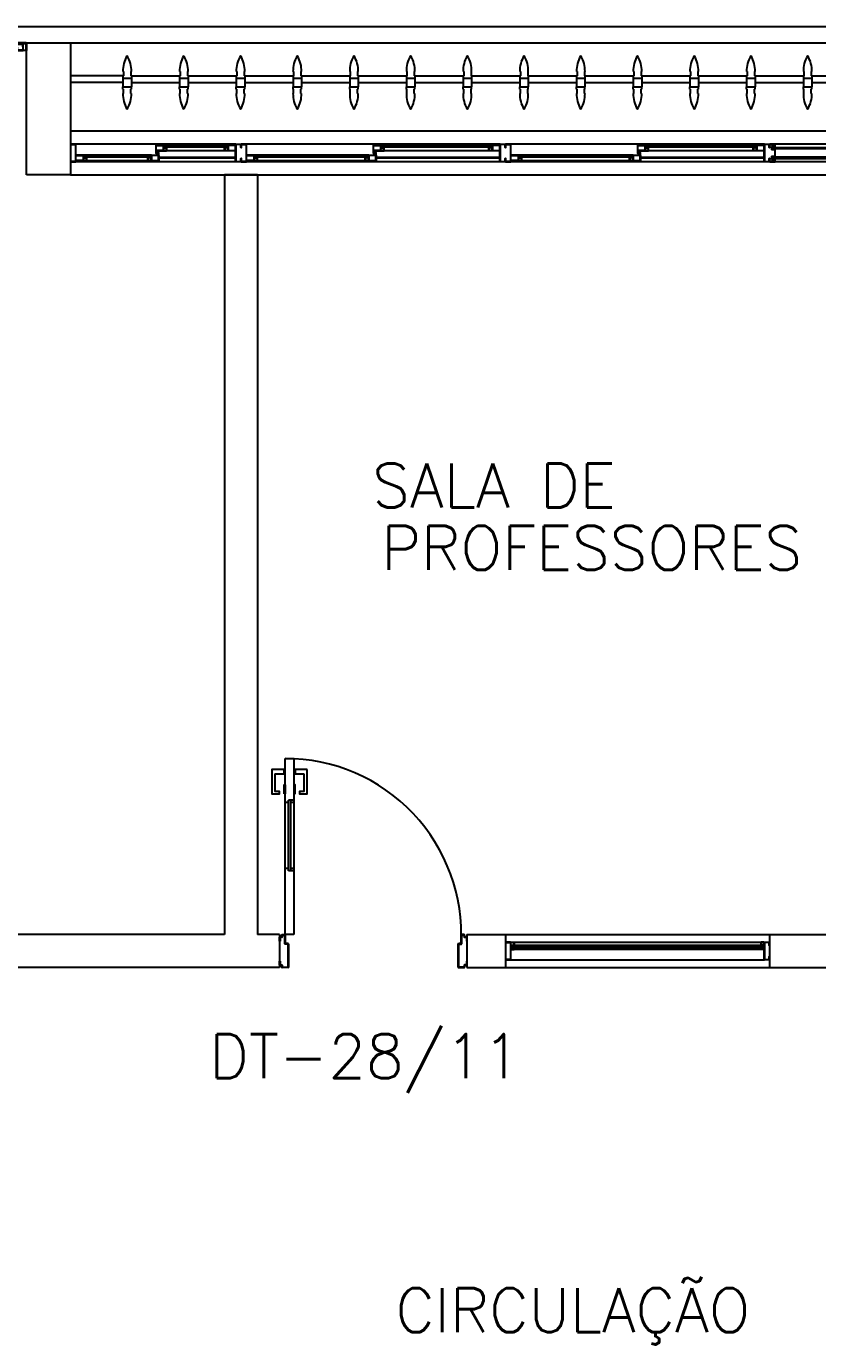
# Model space of a CAD drawing. Header units: millimetres. Extents: x 2686 to 2939, y 1294 to 1441.
# Drawn here: x 2834.12 to 2837.71, y 1342.66 to 1348.65 of the extents above; entities that cross this region are included whole.
import ezdxf

# ---------------------------------------------------------------- set-up
doc = ezdxf.new("R2010")
doc.units = ezdxf.units.MM
for name, color, linetype in [('AR-ALV', 2, 'Continuous'), ('AR-BRISES', 1, 'Continuous'), ('AR-CALÇADA', 1, 'Continuous'), ('AR-ESQ', 1, 'Continuous'), ('AR-ESTC', 3, 'Continuous'), ('AR-PEITORIL', 1, 'Continuous'), ('AR-PORTA', 1, 'Continuous'), ('AR-TXTCONG', 2, 'Continuous'), ('BR-PAINEL', 1, 'Continuous'), ('BR-SUPORTE', 1, 'Continuous'), ('DT-ESQ-BAGUETE-C', 1, 'Continuous'), ('DT-ESQ-BAGUETE-V', 1, 'Continuous'), ('DT-ESQ-CHAPA DOBRADA-V', 1, 'Continuous'), ('DT-ESQ-MARCO-V', 1, 'Continuous'), ('DT-ESQ-PERFIL CADEIRA-C', 2, 'Continuous'), ('DT-ESQ-PERFIL CADEIRA-V', 2, 'Continuous'), ('DT-ESQ-PERFIL U SIMPLES-C', 2, 'Continuous'), ('DT-ESQ-PERFIL U-C', 2, 'Continuous'), ('DT-ESQ-PERFIL U-V', 1, 'Continuous'), ('DT-ESQ-VENEZIANA-C', 1, 'Continuous'), ('DT-ESQ-VENEZIANA-V', 1, 'Continuous'), ('DT-ESQ-VIDRO-C', 2, 'Continuous'), ('DT-ESQ-VIDRO-V', 71, 'Continuous'), ('DT-TXTMOD', 1, 'Continuous'), ('ENDEREÇO', 2, 'Continuous'), ('ibio', 2, 'Continuous'), ('maçaneta', 1, 'Continuous'), ('mov', 1, 'Continuous'), ('PM-PERFIL U-C', 2, 'Continuous'), ('PM-VIDRO', 2, 'Continuous'), ('pm1', 2, 'Continuous'), ('pm2', 2, 'Continuous'), ('TEXTO', 2, 'Continuous')]:
    doc.layers.add(name, color=color, linetype=linetype)
doc.styles.add('S10', font='simplex.shx', dxfattribs={"height": 0.1})
doc.styles.add('S16', font='simplex.shx', dxfattribs={"width": 1.1, "height": 0.16})
doc.styles.add('UNB-100', font='simplex.shx', dxfattribs={"height": 0.2})
doc.styles.add('UNB1-100', font='simplex.shx', dxfattribs={"height": 0.2})

# ---------------------------------------------------------------- blocks, each defined once
blk = doc.blocks.new('EF23-P')
at = {"layer": 'DT-ESQ-BAGUETE-C', "ltscale": 0.1}
for points in [[(2.0485, -0.125), (2.035, -0.125), (2.035, -0.1235), (2.048, -0.1235, 0.414214), (2.0485, -0.123), (2.0485, -0.112, 0.414214), (2.048, -0.1115), (2.035, -0.1115), (2.035, -0.11), (2.0485, -0.11, -0.414214), (2.05, -0.1115), (2.05, -0.1235, -0.414214)], [(2.5265, -0.125), (2.54, -0.125), (2.54, -0.1235), (2.527, -0.1235, -0.414214), (2.5265, -0.123), (2.5265, -0.112, -0.414214), (2.527, -0.1115), (2.54, -0.1115), (2.54, -0.11), (2.5265, -0.11, 0.414214), (2.525, -0.1115), (2.525, -0.1235, 0.414214)], [(2.61, -0.08), (2.5965, -0.08), (2.5965, -0.0785), (2.6095, -0.0785, 0.414214), (2.61, -0.078), (2.61, -0.067, 0.414214), (2.6095, -0.0665), (2.5965, -0.0665), (2.5965, -0.065), (2.61, -0.065, -0.414214), (2.6115, -0.0665), (2.6115, -0.0785, -0.414214)], [(3.1015, -0.08), (3.115, -0.08), (3.115, -0.0785), (3.102, -0.0785, -0.414214), (3.1015, -0.078), (3.1015, -0.067, -0.414214), (3.102, -0.0665), (3.115, -0.0665), (3.115, -0.065), (3.1015, -0.065, 0.414214), (3.1, -0.0665), (3.1, -0.0785, 0.414214)], [(3.2485, -0.125), (3.235, -0.125), (3.235, -0.1235), (3.248, -0.1235, 0.414214), (3.2485, -0.123), (3.2485, -0.112, 0.414214), (3.248, -0.1115), (3.235, -0.1115), (3.235, -0.11), (3.2485, -0.11, -0.414214), (3.25, -0.1115), (3.25, -0.1235, -0.414214)], [(3.7265, -0.125), (3.74, -0.125), (3.74, -0.1235), (3.727, -0.1235, -0.414214), (3.7265, -0.123), (3.7265, -0.112, -0.414214), (3.727, -0.1115), (3.74, -0.1115), (3.74, -0.11), (3.7265, -0.11, 0.414214), (3.725, -0.1115), (3.725, -0.1235, 0.414214)], [(3.81, -0.08), (3.7965, -0.08), (3.7965, -0.0785), (3.8095, -0.0785, 0.414214), (3.81, -0.078), (3.81, -0.067, 0.414214), (3.8095, -0.0665), (3.7965, -0.0665), (3.7965, -0.065), (3.81, -0.065, -0.414214), (3.8115, -0.0665), (3.8115, -0.0785, -0.414214)], [(4.3015, -0.08), (4.315, -0.08), (4.315, -0.0785), (4.302, -0.0785, -0.414214), (4.3015, -0.078), (4.3015, -0.067, -0.414214), (4.302, -0.0665), (4.315, -0.0665), (4.315, -0.065), (4.3015, -0.065, 0.414214), (4.3, -0.0665), (4.3, -0.0785, 0.414214)], [(4.4485, -0.125), (4.435, -0.125), (4.435, -0.1235), (4.448, -0.1235, 0.414214), (4.4485, -0.123), (4.4485, -0.112, 0.414214), (4.448, -0.1115), (4.435, -0.1115), (4.435, -0.11), (4.4485, -0.11, -0.414214), (4.45, -0.1115), (4.45, -0.1235, -0.414214)], [(4.714, -0.125), (4.7275, -0.125), (4.7275, -0.1235), (4.7145, -0.1235, -0.414214), (4.714, -0.123), (4.714, -0.112, -0.414214), (4.7145, -0.1115), (4.7275, -0.1115), (4.7275, -0.11), (4.714, -0.11, 0.414214), (4.7125, -0.1115), (4.7125, -0.1235, 0.414214)], [(4.7975, -0.08), (4.784, -0.08), (4.784, -0.0785), (4.797, -0.0785, 0.414214), (4.7975, -0.078), (4.7975, -0.067, 0.414214), (4.797, -0.0665), (4.784, -0.0665), (4.784, -0.065), (4.7975, -0.065, -0.414214), (4.799, -0.0665), (4.799, -0.0785, -0.414214)], [(5.0765, -0.08), (5.09, -0.08), (5.09, -0.0785), (5.077, -0.0785, -0.414214), (5.0765, -0.078), (5.0765, -0.067, -0.414214), (5.077, -0.0665), (5.09, -0.0665), (5.09, -0.065), (5.0765, -0.065, 0.414214), (5.075, -0.0665), (5.075, -0.0785, 0.414214)]]:
    blk.add_lwpolyline(points, format="xyb", close=True, dxfattribs=at)
at = {"layer": 'DT-ESQ-BAGUETE-V', "ltscale": 0.1}
for p, q in [((2.0485, -0.11), (2.5265, -0.11)), ((2.61, -0.065), (3.1015, -0.065)), ((3.2485, -0.11), (3.7265, -0.11)), ((3.81, -0.065), (4.3015, -0.065)), ((4.4485, -0.11), (4.714, -0.11)), ((4.7975, -0.065), (5.0765, -0.065))]:
    blk.add_line(p, q, dxfattribs=at)
at = {"layer": 'DT-ESQ-CHAPA DOBRADA-V', "ltscale": 0.1}
for p, q in [((2, -0.077), (2.5615, -0.077)), ((2, -0.08), (2.5615, -0.08)), ((3.2, -0.077), (3.7615, -0.077)), ((3.2, -0.08), (3.7615, -0.08)), ((4.4, -0.077), (4.749, -0.077)), ((4.4, -0.08), (4.749, -0.08))]:
    blk.add_line(p, q, dxfattribs=at)
at = {"layer": 'DT-ESQ-MARCO-V', "ltscale": 0.1}
for p, q in [((1.3985, -0.06), (1.9515, -0.06)), ((1.3985, -0.14), (1.9515, -0.14))]:
    blk.add_line(p, q, dxfattribs=at)
at = {"layer": 'DT-ESQ-PERFIL CADEIRA-C', "ltscale": 0.1}
for p, q in [((2.5635, -0.0885), (2.61, -0.0885)), ((3.15, -0.0885), (3.1015, -0.0885)), ((3.7635, -0.0885), (3.81, -0.0885)), ((4.35, -0.0885), (4.3015, -0.0885)), ((4.751, -0.0885), (4.7975, -0.0885)), ((5.125, -0.0885), (5.0765, -0.0885)), ((2, -0.1335), (2.0485, -0.1335)), ((2.573, -0.1335), (2.5265, -0.1335)), ((3.2, -0.1335), (3.2485, -0.1335)), ((3.773, -0.1335), (3.7265, -0.1335)), ((4.4, -0.1335), (4.4485, -0.1335)), ((4.7605, -0.1335), (4.714, -0.1335))]:
    blk.add_line(p, q, dxfattribs=at)
for points in [[(2.0485, -0.135), (2, -0.135), (2, -0.1335), (2.035, -0.1335, -0.198912), (2.0339, -0.1331, -0.198913), (2.0335, -0.132), (2.0335, -0.112, 0.414214), (2.033, -0.1115), (2, -0.1115), (2, -0.11), (2.0335, -0.11, -0.414214), (2.035, -0.1115), (2.035, -0.1235), (2.035, -0.125), (2.035, -0.132), (2.0485, -0.132, -1)], [(2.5265, -0.132, 1), (2.5265, -0.135), (2.573, -0.135, 0.414214), (2.575, -0.133), (2.575, -0.112, 0.414214), (2.573, -0.11), (2.5415, -0.11, 0.414214), (2.54, -0.1115), (2.54, -0.132)], [(2.54, -0.1335, 0.198913), (2.5411, -0.1331, 0.198913), (2.5415, -0.132), (2.5415, -0.112, -0.414214), (2.542, -0.1115), (2.573, -0.1115, -0.414214), (2.5735, -0.112), (2.5735, -0.133, -0.414214), (2.573, -0.1335)], [(2.61, -0.087, -1), (2.61, -0.09), (2.5635, -0.09, -0.414214), (2.5615, -0.088), (2.5615, -0.067, -0.414214), (2.5635, -0.065), (2.595, -0.065, -0.414214), (2.5965, -0.0665), (2.5965, -0.087)], [(2.5965, -0.0885, -0.198913), (2.5954, -0.0881, -0.198913), (2.595, -0.087), (2.595, -0.067, 0.414214), (2.5945, -0.0665), (2.5635, -0.0665, 0.414214), (2.563, -0.067), (2.563, -0.088, 0.414214), (2.5635, -0.0885)], [(3.1015, -0.09), (3.15, -0.09), (3.15, -0.0885), (3.115, -0.0885, 0.198912), (3.1161, -0.0881, 0.198913), (3.1165, -0.087), (3.1165, -0.067, -0.414214), (3.117, -0.0665), (3.15, -0.0665), (3.15, -0.065), (3.1165, -0.065, 0.414214), (3.115, -0.0665), (3.115, -0.0785), (3.115, -0.08), (3.115, -0.087), (3.1015, -0.087, 1)], [(3.2485, -0.135), (3.2, -0.135), (3.2, -0.1335), (3.235, -0.1335, -0.198912), (3.2339, -0.1331, -0.198913), (3.2335, -0.132), (3.2335, -0.112, 0.414214), (3.233, -0.1115), (3.2, -0.1115), (3.2, -0.11), (3.2335, -0.11, -0.414214), (3.235, -0.1115), (3.235, -0.1235), (3.235, -0.125), (3.235, -0.132), (3.2485, -0.132, -1)], [(3.7265, -0.132, 1), (3.7265, -0.135), (3.773, -0.135, 0.414214), (3.775, -0.133), (3.775, -0.112, 0.414214), (3.773, -0.11), (3.7415, -0.11, 0.414214), (3.74, -0.1115), (3.74, -0.132)], [(3.74, -0.1335, 0.198913), (3.7411, -0.1331, 0.198913), (3.7415, -0.132), (3.7415, -0.112, -0.414214), (3.742, -0.1115), (3.773, -0.1115, -0.414214), (3.7735, -0.112), (3.7735, -0.133, -0.414214), (3.773, -0.1335)], [(3.81, -0.087, -1), (3.81, -0.09), (3.7635, -0.09, -0.414214), (3.7615, -0.088), (3.7615, -0.067, -0.414214), (3.7635, -0.065), (3.795, -0.065, -0.414214), (3.7965, -0.0665), (3.7965, -0.087)], [(3.7965, -0.0885, -0.198913), (3.7954, -0.0881, -0.198913), (3.795, -0.087), (3.795, -0.067, 0.414214), (3.7945, -0.0665), (3.7635, -0.0665, 0.414214), (3.763, -0.067), (3.763, -0.088, 0.414214), (3.7635, -0.0885)], [(4.3015, -0.09), (4.35, -0.09), (4.35, -0.0885), (4.315, -0.0885, 0.198912), (4.3161, -0.0881, 0.198913), (4.3165, -0.087), (4.3165, -0.067, -0.414214), (4.317, -0.0665), (4.35, -0.0665), (4.35, -0.065), (4.3165, -0.065, 0.414214), (4.315, -0.0665), (4.315, -0.0785), (4.315, -0.08), (4.315, -0.087), (4.3015, -0.087, 1)], [(4.4485, -0.135), (4.4, -0.135), (4.4, -0.1335), (4.435, -0.1335, -0.198912), (4.4339, -0.1331, -0.198913), (4.4335, -0.132), (4.4335, -0.112, 0.414214), (4.433, -0.1115), (4.4, -0.1115), (4.4, -0.11), (4.4335, -0.11, -0.414214), (4.435, -0.1115), (4.435, -0.1235), (4.435, -0.125), (4.435, -0.132), (4.4485, -0.132, -1)], [(4.714, -0.132, 1), (4.714, -0.135), (4.7605, -0.135, 0.414214), (4.7625, -0.133), (4.7625, -0.112, 0.414214), (4.7605, -0.11), (4.729, -0.11, 0.414214), (4.7275, -0.1115), (4.7275, -0.132)], [(4.7275, -0.1335, 0.198913), (4.7286, -0.1331, 0.198913), (4.729, -0.132), (4.729, -0.112, -0.414214), (4.7295, -0.1115), (4.7605, -0.1115, -0.414214), (4.761, -0.112), (4.761, -0.133, -0.414214), (4.7605, -0.1335)], [(4.7975, -0.087, -1), (4.7975, -0.09), (4.751, -0.09, -0.414214), (4.749, -0.088), (4.749, -0.067, -0.414214), (4.751, -0.065), (4.7825, -0.065, -0.414214), (4.784, -0.0665), (4.784, -0.087)], [(4.784, -0.0885, -0.198913), (4.7829, -0.0881, -0.198913), (4.7825, -0.087), (4.7825, -0.067, 0.414214), (4.782, -0.0665), (4.751, -0.0665, 0.414214), (4.7505, -0.067), (4.7505, -0.088, 0.414214), (4.751, -0.0885)], [(5.0765, -0.09), (5.125, -0.09), (5.125, -0.0885), (5.09, -0.0885, 0.198912), (5.0911, -0.0881, 0.198913), (5.0915, -0.087), (5.0915, -0.067, -0.414214), (5.092, -0.0665), (5.125, -0.0665), (5.125, -0.065), (5.0915, -0.065, 0.414214), (5.09, -0.0665), (5.09, -0.0785), (5.09, -0.08), (5.09, -0.087), (5.0765, -0.087, 1)]]:
    blk.add_lwpolyline(points, format="xyb", close=True, dxfattribs=at)
at = {"layer": 'DT-ESQ-PERFIL CADEIRA-V', "ltscale": 0.1}
for p, q in [((2.595, -0.09), (3.1015, -0.09)), ((3.795, -0.09), (4.3015, -0.09)), ((4.7825, -0.09), (5.0765, -0.09)), ((2.0485, -0.135), (2.5265, -0.135)), ((3.2485, -0.135), (3.7265, -0.135)), ((4.4485, -0.135), (4.714, -0.135))]:
    blk.add_line(p, q, dxfattribs=at)
at = {"layer": 'DT-ESQ-PERFIL U SIMPLES-C', "ltscale": 0.1}
for points in [[(2.5635, -0.102), (2.5715, -0.102), (2.5715, -0.1005), (2.5635, -0.1005, -0.414214), (2.563, -0.1), (2.563, -0.092, -0.414214), (2.5635, -0.0915), (2.5715, -0.0915), (2.5715, -0.09), (2.5635, -0.09, 0.414214), (2.5615, -0.092), (2.5615, -0.1, 0.414214)], [(2.573, -0.098), (2.565, -0.098), (2.565, -0.0995), (2.573, -0.0995, -0.414214), (2.5735, -0.1), (2.5735, -0.108, -0.414214), (2.573, -0.1085), (2.565, -0.1085), (2.565, -0.11), (2.573, -0.11, 0.414214), (2.575, -0.108), (2.575, -0.1, 0.414214)], [(3.7635, -0.102), (3.7715, -0.102), (3.7715, -0.1005), (3.7635, -0.1005, -0.414214), (3.763, -0.1), (3.763, -0.092, -0.414214), (3.7635, -0.0915), (3.7715, -0.0915), (3.7715, -0.09), (3.7635, -0.09, 0.414214), (3.7615, -0.092), (3.7615, -0.1, 0.414214)], [(3.773, -0.098), (3.765, -0.098), (3.765, -0.0995), (3.773, -0.0995, -0.414214), (3.7735, -0.1), (3.7735, -0.108, -0.414214), (3.773, -0.1085), (3.765, -0.1085), (3.765, -0.11), (3.773, -0.11, 0.414214), (3.775, -0.108), (3.775, -0.1, 0.414214)], [(4.751, -0.102), (4.759, -0.102), (4.759, -0.1005), (4.751, -0.1005, -0.414214), (4.7505, -0.1), (4.7505, -0.092, -0.414214), (4.751, -0.0915), (4.759, -0.0915), (4.759, -0.09), (4.751, -0.09, 0.414214), (4.749, -0.092), (4.749, -0.1, 0.414214)], [(4.7605, -0.098), (4.7525, -0.098), (4.7525, -0.0995), (4.7605, -0.0995, -0.414214), (4.761, -0.1), (4.761, -0.108, -0.414214), (4.7605, -0.1085), (4.7525, -0.1085), (4.7525, -0.11), (4.7605, -0.11, 0.414214), (4.7625, -0.108), (4.7625, -0.1, 0.414214)]]:
    blk.add_lwpolyline(points, format="xyb", close=True, dxfattribs=at)
at = {"layer": 'DT-ESQ-PERFIL U-C', "ltscale": 0.1}
for points in [[(1.95, -0.1285), (1.95, -0.1385, 0.414214), (1.9515, -0.14), (1.9735, -0.14, 0.414214), (1.975, -0.1385), (1.975, -0.125), (1.9735, -0.125), (1.9735, -0.138, -0.414214), (1.973, -0.1385), (1.952, -0.1385, -0.414214), (1.9515, -0.138), (1.9515, -0.1285), (1.9645, -0.1285, 0.414214), (1.966, -0.127), (1.966, -0.117, 0.414214), (1.9645, -0.1155), (1.9515, -0.1155), (1.9515, -0.0845), (1.9645, -0.0845, 0.414214), (1.966, -0.083), (1.966, -0.073, 0.414214), (1.9645, -0.0715), (1.9515, -0.0715), (1.9515, -0.062, -0.414214), (1.952, -0.0615), (1.973, -0.0615, -0.414214), (1.9735, -0.062), (1.9735, -0.075), (1.975, -0.075), (1.975, -0.0615, 0.414214), (1.9735, -0.06), (1.9515, -0.06, 0.414214), (1.95, -0.0615), (1.95, -0.0715, 0.414214), (1.9515, -0.073), (1.9645, -0.073), (1.9645, -0.083), (1.9515, -0.083), (1.9515, -0.083, 0.414214), (1.95, -0.0845), (1.95, -0.1155, 0.414214), (1.9515, -0.117), (1.9515, -0.117), (1.9645, -0.117), (1.9645, -0.127), (1.9515, -0.127, 0.414214)], [(1.975, -0.0615, -0.414214), (1.9765, -0.06), (1.9985, -0.06, -0.414214), (2, -0.0615), (2, -0.1385, -0.414214), (1.9985, -0.14), (1.9765, -0.14, -0.414214), (1.975, -0.1385), (1.975, -0.125), (1.9765, -0.125), (1.9765, -0.138, 0.414214), (1.977, -0.1385), (1.998, -0.1385, 0.414214), (1.9985, -0.138), (1.9985, -0.062, 0.414214), (1.998, -0.0615), (1.977, -0.0615, 0.414214), (1.9765, -0.062), (1.9765, -0.075), (1.975, -0.075)], [(3.175, -0.0615, 0.414214), (3.1735, -0.06), (3.1515, -0.06, 0.414214), (3.15, -0.0615), (3.15, -0.1385, 0.414214), (3.1515, -0.14), (3.1735, -0.14, 0.414214), (3.175, -0.1385), (3.175, -0.125), (3.1735, -0.125), (3.1735, -0.138, -0.414214), (3.173, -0.1385), (3.152, -0.1385, -0.414214), (3.1515, -0.138), (3.1515, -0.062, -0.414214), (3.152, -0.0615), (3.173, -0.0615, -0.414214), (3.1735, -0.062), (3.1735, -0.075), (3.175, -0.075)], [(3.175, -0.0615, -0.414214), (3.1765, -0.06), (3.1985, -0.06, -0.414214), (3.2, -0.0615), (3.2, -0.1385, -0.414214), (3.1985, -0.14), (3.1765, -0.14, -0.414214), (3.175, -0.1385), (3.175, -0.125), (3.1765, -0.125), (3.1765, -0.138, 0.414214), (3.177, -0.1385), (3.198, -0.1385, 0.414214), (3.1985, -0.138), (3.1985, -0.062, 0.414214), (3.198, -0.0615), (3.177, -0.0615, 0.414214), (3.1765, -0.062), (3.1765, -0.075), (3.175, -0.075)], [(4.375, -0.0615, 0.414214), (4.3735, -0.06), (4.3515, -0.06, 0.414214), (4.35, -0.0615), (4.35, -0.1385, 0.414214), (4.3515, -0.14), (4.3735, -0.14, 0.414214), (4.375, -0.1385), (4.375, -0.125), (4.3735, -0.125), (4.3735, -0.138, -0.414214), (4.373, -0.1385), (4.352, -0.1385, -0.414214), (4.3515, -0.138), (4.3515, -0.062, -0.414214), (4.352, -0.0615), (4.373, -0.0615, -0.414214), (4.3735, -0.062), (4.3735, -0.075), (4.375, -0.075)], [(4.375, -0.0615, -0.414214), (4.3765, -0.06), (4.3985, -0.06, -0.414214), (4.4, -0.0615), (4.4, -0.1385, -0.414214), (4.3985, -0.14), (4.3765, -0.14, -0.414214), (4.375, -0.1385), (4.375, -0.125), (4.3765, -0.125), (4.3765, -0.138, 0.414214), (4.377, -0.1385), (4.398, -0.1385, 0.414214), (4.3985, -0.138), (4.3985, -0.062, 0.414214), (4.398, -0.0615), (4.377, -0.0615, 0.414214), (4.3765, -0.062), (4.3765, -0.075), (4.375, -0.075)], [(5.15, -0.0615, 0.414214), (5.1485, -0.06), (5.1265, -0.06, 0.414214), (5.125, -0.0615), (5.125, -0.1385, 0.414214), (5.1265, -0.14), (5.1485, -0.14, 0.414214), (5.15, -0.1385), (5.15, -0.125), (5.1485, -0.125), (5.1485, -0.138, -0.414214), (5.148, -0.1385), (5.127, -0.1385, -0.414214), (5.1265, -0.138), (5.1265, -0.062, -0.414214), (5.127, -0.0615), (5.148, -0.0615, -0.414214), (5.1485, -0.062), (5.1485, -0.075), (5.15, -0.075)]]:
    blk.add_lwpolyline(points, format="xyb", close=True, dxfattribs=at)
at = {"layer": 'DT-ESQ-PERFIL U-V', "ltscale": 0.1}
for p, q in [((1.9985, -0.06), (3.1515, -0.06)), ((3.1985, -0.06), (4.3515, -0.06)), ((4.3985, -0.06), (5.1265, -0.06)), ((1.9985, -0.14), (3.1515, -0.14)), ((3.1985, -0.14), (4.3515, -0.14)), ((4.3985, -0.14), (5.1265, -0.14))]:
    blk.add_line(p, q, dxfattribs=at)
at = {"layer": 'DT-ESQ-VIDRO-C', "ltscale": 0.1}
for points in [[(1.9625, -0.081), (1.9625, -0.075), (1.3875, -0.075), (1.3875, -0.081)], [(3.1125, -0.085), (3.1125, -0.082), (2.599, -0.082), (2.599, -0.085)], [(4.3125, -0.085), (4.3125, -0.082), (3.799, -0.082), (3.799, -0.085)], [(5.0875, -0.085), (5.0875, -0.082), (4.7865, -0.082), (4.7865, -0.085)], [(2.038, -0.13), (2.038, -0.127), (2.537, -0.127), (2.537, -0.13)], [(3.238, -0.13), (3.238, -0.127), (3.737, -0.127), (3.737, -0.13)], [(4.438, -0.13), (4.438, -0.127), (4.7245, -0.127), (4.7245, -0.13)]]:
    blk.add_lwpolyline(points, close=True, dxfattribs=at)
at = {"layer": 'DT-ESQ-VIDRO-V', "ltscale": 0.1}
blk.add_lwpolyline([(1.9625, -0.119), (1.9625, -0.125), (1.3875, -0.125), (1.3875, -0.119)], close=True, dxfattribs=at)
at = {"layer": 'DT-TXTMOD', "ltscale": 0.1, "style": 'S10', "flags": 3}
for tag, p in [('M01', (0.025, -0.28)), ('M02', (0.3253, -0.28)), ('M03', (0.627, -0.28)), ('M04', (0.9288, -0.28)), ('M05', (1.2306, -0.28)), ('M06', (1.5323, -0.28)), ('M07', (1.8341, -0.28)), ('M08', (2.1359, -0.28)), ('M09', (2.4376, -0.28)), ('M10', (2.7394, -0.28)), ('M11', (3.0412, -0.28)), ('M12', (3.3429, -0.28)), ('M13', (3.6447, -0.28)), ('M14', (3.9464, -0.28)), ('M15', (4.2482, -0.28)), ('M16', (4.55, -0.28)), ('M17', (4.8517, -0.28))]:
    blk.add_attdef(tag, p, '', height=0.1, dxfattribs=at)
blk = doc.blocks.new('EF05-P')
at = {"layer": 'DT-ESQ-BAGUETE-C', "ltscale": 0.1}
for points in [[(0.039, -0.05), (0.0255, -0.05), (0.0255, -0.0485), (0.039, -0.0485), (0.039, -0.0365), (0.0255, -0.0365), (0.0255, -0.035), (0.039, -0.035, -0.414214), (0.0405, -0.0365), (0.0405, -0.0485, -0.414214)], [(1.161, -0.05), (1.1745, -0.05), (1.1745, -0.0485), (1.161, -0.0485), (1.161, -0.0365), (1.1745, -0.0365), (1.1745, -0.035), (1.161, -0.035, 0.414214), (1.1595, -0.0365), (1.1595, -0.0485, 0.414214)]]:
    blk.add_lwpolyline(points, format="xyb", close=True, dxfattribs=at)
at = {"layer": 'DT-ESQ-BAGUETE-V', "ltscale": 0.1}
blk.add_line((1.161, -0.05), (0.039, -0.05), dxfattribs=at)
at = {"layer": 'DT-ESQ-CHAPA DOBRADA-V', "ltscale": 0.1}
blk.add_line((1.16, -0.067), (0.04, -0.067), dxfattribs=at)
at = {"layer": 'DT-ESQ-MARCO-V', "ltscale": 0.1}
for p, q in [((0.0235, -0.035), (1.1765, -0.035)), ((0.0235, -0.115), (1.1765, -0.115))]:
    blk.add_line(p, q, dxfattribs=at)
at = {"layer": 'DT-ESQ-PERFIL U-C', "ltscale": 0.1}
for points in [[(0.025, -0.0655), (0.025, -0.0655, 0.414214), (0.0235, -0.067), (0.0235, -0.1135), (0.0015, -0.1135), (0.0015, -0.1), (0, -0.1), (0, -0.1135, 0.414214), (0.0015, -0.115), (0.0235, -0.115, 0.414214), (0.025, -0.1135), (0.025, -0.067), (0.04, -0.067, 1), (0.04, -0.064), (0.025, -0.064), (0.025, -0.0365, 0.414214), (0.0235, -0.035), (0.0015, -0.035, 0.414214), (0, -0.0365), (0, -0.05), (0.0015, -0.05), (0.0015, -0.0365), (0.0235, -0.0365), (0.0235, -0.064, 0.414214), (0.025, -0.0655), (0.04, -0.0655)], [(1.175, -0.0655), (1.175, -0.0655, -0.414214), (1.1765, -0.067), (1.1765, -0.1135), (1.1985, -0.1135), (1.1985, -0.1), (1.2, -0.1), (1.2, -0.1135, -0.414214), (1.1985, -0.115), (1.1765, -0.115, -0.414214), (1.175, -0.1135), (1.175, -0.067), (1.16, -0.067, -1), (1.16, -0.064), (1.175, -0.064), (1.175, -0.0365, -0.414214), (1.1765, -0.035), (1.1985, -0.035, -0.414214), (1.2, -0.0365), (1.2, -0.05), (1.1985, -0.05), (1.1985, -0.0365), (1.1765, -0.0365), (1.1765, -0.064, -0.414214), (1.175, -0.0655), (1.16, -0.0655)]]:
    blk.add_lwpolyline(points, format="xyb", dxfattribs=at)
at = {"layer": 'DT-ESQ-VIDRO-C', "ltscale": 0.1}
blk.add_lwpolyline([(0.027, -0.062), (0.027, -0.052), (1.173, -0.052), (1.173, -0.062)], close=True, dxfattribs=at)
at = {"layer": 'DT-TXTMOD', "ltscale": 0.1, "style": 'S10', "flags": 3}
blk.add_attdef('EF05', (0.05, 0), '', height=0.1, dxfattribs=at)
blk = doc.blocks.new('BR-MODULO8')
at = {"layer": 'BR-PAINEL'}
for p, q in [((-4.9117, 0.27), (-4.9092, 0.27)), ((-4.9117, 0.25), (-4.9117, 0.24)), ((-4.9117, 0.25), (-4.9092, 0.25)), ((-4.9117, 0.24), (-4.8733, 0.24)), ((-4.9117, 0.24), (-4.9117, 0.2)), ((-4.9092, 0.27), (-4.9092, 0.25)), ((-4.8758, 0.27), (-4.8758, 0.25)), ((-4.8733, 0.27), (-4.8758, 0.27)), ((-4.8733, 0.25), (-4.8758, 0.25)), ((-4.8733, 0.25), (-4.8733, 0.24)), ((-4.8733, 0.24), (-4.8733, 0.2)), ((-4.6542, 0.27), (-4.6517, 0.27)), ((-4.6542, 0.25), (-4.6542, 0.24)), ((-4.6542, 0.25), (-4.6517, 0.25)), ((-4.6542, 0.24), (-4.6158, 0.24)), ((-4.6542, 0.24), (-4.6542, 0.2)), ((-4.6517, 0.27), (-4.6517, 0.25)), ((-4.6183, 0.27), (-4.6183, 0.25)), ((-4.6158, 0.27), (-4.6183, 0.27)), ((-4.6158, 0.25), (-4.6183, 0.25)), ((-4.6158, 0.25), (-4.6158, 0.24)), ((-4.6158, 0.24), (-4.6158, 0.2)), ((-4.3967, 0.27), (-4.3942, 0.27)), ((-4.3967, 0.25), (-4.3967, 0.24)), ((-4.3967, 0.25), (-4.3942, 0.25)), ((-4.3967, 0.24), (-4.3583, 0.24)), ((-4.3967, 0.24), (-4.3967, 0.2)), ((-4.3942, 0.27), (-4.3942, 0.25)), ((-4.3608, 0.27), (-4.3608, 0.25)), ((-4.3583, 0.27), (-4.3608, 0.27)), ((-4.3583, 0.25), (-4.3608, 0.25)), ((-4.3583, 0.25), (-4.3583, 0.24)), ((-4.3583, 0.24), (-4.3583, 0.2)), ((-4.1392, 0.27), (-4.1367, 0.27)), ((-4.1392, 0.25), (-4.1392, 0.24)), ((-4.1392, 0.25), (-4.1367, 0.25)), ((-4.1392, 0.24), (-4.1008, 0.24)), ((-4.1392, 0.24), (-4.1392, 0.2)), ((-4.1367, 0.27), (-4.1367, 0.25)), ((-4.1033, 0.27), (-4.1033, 0.25)), ((-4.1008, 0.27), (-4.1033, 0.27)), ((-4.1008, 0.25), (-4.1033, 0.25)), ((-4.1008, 0.25), (-4.1008, 0.24)), ((-4.1008, 0.24), (-4.1008, 0.2)), ((-3.8817, 0.27), (-3.8792, 0.27)), ((-3.8817, 0.25), (-3.8817, 0.24)), ((-3.8817, 0.25), (-3.8792, 0.25)), ((-3.8817, 0.24), (-3.8433, 0.24)), ((-3.8817, 0.24), (-3.8817, 0.2)), ((-3.8792, 0.27), (-3.8792, 0.25)), ((-3.8458, 0.27), (-3.8458, 0.25)), ((-3.8433, 0.27), (-3.8458, 0.27)), ((-3.8433, 0.25), (-3.8458, 0.25)), ((-3.8433, 0.25), (-3.8433, 0.24)), ((-3.8433, 0.24), (-3.8433, 0.2)), ((-3.6242, 0.27), (-3.6217, 0.27)), ((-3.6242, 0.25), (-3.6242, 0.24)), ((-3.6242, 0.25), (-3.6217, 0.25)), ((-3.6242, 0.24), (-3.5858, 0.24)), ((-3.6242, 0.24), (-3.6242, 0.2)), ((-3.6217, 0.27), (-3.6217, 0.25)), ((-3.5883, 0.27), (-3.5883, 0.25)), ((-3.5858, 0.27), (-3.5883, 0.27)), ((-3.5858, 0.25), (-3.5883, 0.25)), ((-3.5858, 0.25), (-3.5858, 0.24)), ((-3.5858, 0.24), (-3.5858, 0.2)), ((-3.3667, 0.27), (-3.3642, 0.27)), ((-3.3667, 0.25), (-3.3667, 0.24)), ((-3.3667, 0.25), (-3.3642, 0.25)), ((-3.3667, 0.24), (-3.3283, 0.24)), ((-3.3667, 0.24), (-3.3667, 0.2)), ((-3.3642, 0.27), (-3.3642, 0.25)), ((-3.3308, 0.27), (-3.3308, 0.25)), ((-3.3283, 0.27), (-3.3308, 0.27)), ((-3.3283, 0.25), (-3.3308, 0.25)), ((-3.3283, 0.25), (-3.3283, 0.24)), ((-3.3283, 0.24), (-3.3283, 0.2)), ((-3.1092, 0.27), (-3.1067, 0.27)), ((-3.1092, 0.25), (-3.1092, 0.24)), ((-3.1092, 0.25), (-3.1067, 0.25)), ((-3.1092, 0.24), (-3.0708, 0.24)), ((-3.1092, 0.24), (-3.1092, 0.2)), ((-3.1067, 0.27), (-3.1067, 0.25)), ((-3.0733, 0.27), (-3.0733, 0.25)), ((-3.0708, 0.27), (-3.0733, 0.27)), ((-3.0708, 0.25), (-3.0733, 0.25)), ((-3.0708, 0.25), (-3.0708, 0.24)), ((-3.0708, 0.24), (-3.0708, 0.2)), ((-2.8517, 0.27), (-2.8492, 0.27)), ((-2.8517, 0.25), (-2.8517, 0.24)), ((-2.8517, 0.25), (-2.8492, 0.25)), ((-2.8517, 0.24), (-2.8133, 0.24)), ((-2.8517, 0.24), (-2.8517, 0.2)), ((-2.8492, 0.27), (-2.8492, 0.25)), ((-2.8158, 0.27), (-2.8158, 0.25)), ((-2.8133, 0.27), (-2.8158, 0.27)), ((-2.8133, 0.25), (-2.8158, 0.25)), ((-2.8133, 0.25), (-2.8133, 0.24)), ((-2.8133, 0.24), (-2.8133, 0.2)), ((-2.5942, 0.27), (-2.5917, 0.27)), ((-2.5942, 0.25), (-2.5942, 0.24)), ((-2.5942, 0.25), (-2.5917, 0.25)), ((-2.5942, 0.24), (-2.5558, 0.24)), ((-2.5942, 0.24), (-2.5942, 0.2)), ((-2.5917, 0.27), (-2.5917, 0.25)), ((-2.5583, 0.27), (-2.5583, 0.25)), ((-2.5558, 0.27), (-2.5583, 0.27)), ((-2.5558, 0.25), (-2.5583, 0.25)), ((-2.5558, 0.25), (-2.5558, 0.24)), ((-2.5558, 0.24), (-2.5558, 0.2)), ((-2.3367, 0.27), (-2.3342, 0.27)), ((-2.3367, 0.25), (-2.3367, 0.24)), ((-2.3367, 0.25), (-2.3342, 0.25)), ((-2.3367, 0.24), (-2.2983, 0.24)), ((-2.3367, 0.24), (-2.3367, 0.2)), ((-2.3342, 0.27), (-2.3342, 0.25)), ((-2.3008, 0.27), (-2.3008, 0.25)), ((-2.2983, 0.27), (-2.3008, 0.27)), ((-2.2983, 0.25), (-2.3008, 0.25)), ((-2.2983, 0.25), (-2.2983, 0.24)), ((-2.2983, 0.24), (-2.2983, 0.2)), ((-2.0792, 0.27), (-2.0767, 0.27)), ((-2.0792, 0.25), (-2.0792, 0.24)), ((-2.0792, 0.25), (-2.0767, 0.25)), ((-2.0792, 0.24), (-2.0408, 0.24)), ((-2.0792, 0.24), (-2.0792, 0.2)), ((-2.0767, 0.27), (-2.0767, 0.25)), ((-2.0433, 0.27), (-2.0433, 0.25)), ((-2.0408, 0.27), (-2.0433, 0.27)), ((-2.0408, 0.25), (-2.0433, 0.25)), ((-2.0408, 0.25), (-2.0408, 0.24)), ((-2.0408, 0.24), (-2.0408, 0.2)), ((-1.8217, 0.27), (-1.8192, 0.27)), ((-1.8217, 0.25), (-1.8217, 0.24)), ((-1.8217, 0.25), (-1.8192, 0.25)), ((-1.8217, 0.24), (-1.7833, 0.24)), ((-1.8217, 0.24), (-1.8217, 0.2)), ((-1.8192, 0.27), (-1.8192, 0.25)), ((-1.7858, 0.27), (-1.7858, 0.25)), ((-1.7833, 0.27), (-1.7858, 0.27)), ((-1.7833, 0.25), (-1.7858, 0.25)), ((-1.7833, 0.25), (-1.7833, 0.24)), ((-1.7833, 0.24), (-1.7833, 0.2)), ((-4.9117, 0.2), (-4.8733, 0.2)), ((-4.9117, 0.19), (-4.9117, 0.2)), ((-4.9117, 0.19), (-4.9092, 0.19)), ((-4.9092, 0.17), (-4.9092, 0.19)), ((-4.8733, 0.19), (-4.8758, 0.19)), ((-4.8758, 0.17), (-4.8758, 0.19)), ((-4.8733, 0.19), (-4.8733, 0.2)), ((-4.6542, 0.2), (-4.6158, 0.2)), ((-4.6542, 0.19), (-4.6542, 0.2)), ((-4.6542, 0.19), (-4.6517, 0.19)), ((-4.6517, 0.17), (-4.6517, 0.19)), ((-4.6158, 0.19), (-4.6183, 0.19)), ((-4.6183, 0.17), (-4.6183, 0.19)), ((-4.6158, 0.19), (-4.6158, 0.2)), ((-4.3967, 0.2), (-4.3583, 0.2)), ((-4.3967, 0.19), (-4.3967, 0.2)), ((-4.3967, 0.19), (-4.3942, 0.19)), ((-4.3942, 0.17), (-4.3942, 0.19)), ((-4.3583, 0.19), (-4.3608, 0.19)), ((-4.3608, 0.17), (-4.3608, 0.19)), ((-4.3583, 0.19), (-4.3583, 0.2)), ((-4.1392, 0.2), (-4.1008, 0.2)), ((-4.1392, 0.19), (-4.1392, 0.2)), ((-4.1392, 0.19), (-4.1367, 0.19)), ((-4.1367, 0.17), (-4.1367, 0.19)), ((-4.1008, 0.19), (-4.1033, 0.19)), ((-4.1033, 0.17), (-4.1033, 0.19)), ((-4.1008, 0.19), (-4.1008, 0.2)), ((-3.8817, 0.2), (-3.8433, 0.2)), ((-3.8817, 0.19), (-3.8817, 0.2)), ((-3.8817, 0.19), (-3.8792, 0.19)), ((-3.8792, 0.17), (-3.8792, 0.19)), ((-3.8433, 0.19), (-3.8458, 0.19)), ((-3.8458, 0.17), (-3.8458, 0.19)), ((-3.8433, 0.19), (-3.8433, 0.2)), ((-3.6242, 0.2), (-3.5858, 0.2)), ((-3.6242, 0.19), (-3.6242, 0.2)), ((-3.6242, 0.19), (-3.6217, 0.19)), ((-3.6217, 0.17), (-3.6217, 0.19)), ((-3.5858, 0.19), (-3.5883, 0.19)), ((-3.5883, 0.17), (-3.5883, 0.19)), ((-3.5858, 0.19), (-3.5858, 0.2)), ((-3.3667, 0.2), (-3.3283, 0.2)), ((-3.3667, 0.19), (-3.3667, 0.2)), ((-3.3667, 0.19), (-3.3642, 0.19)), ((-3.3642, 0.17), (-3.3642, 0.19)), ((-3.3283, 0.19), (-3.3308, 0.19)), ((-3.3308, 0.17), (-3.3308, 0.19)), ((-3.3283, 0.19), (-3.3283, 0.2)), ((-3.1092, 0.2), (-3.0708, 0.2)), ((-3.1092, 0.19), (-3.1092, 0.2)), ((-3.1092, 0.19), (-3.1067, 0.19)), ((-3.1067, 0.17), (-3.1067, 0.19)), ((-3.0708, 0.19), (-3.0733, 0.19)), ((-3.0733, 0.17), (-3.0733, 0.19)), ((-3.0708, 0.19), (-3.0708, 0.2)), ((-2.8517, 0.2), (-2.8133, 0.2)), ((-2.8517, 0.19), (-2.8517, 0.2)), ((-2.8517, 0.19), (-2.8492, 0.19)), ((-2.8492, 0.17), (-2.8492, 0.19)), ((-2.8133, 0.19), (-2.8158, 0.19)), ((-2.8158, 0.17), (-2.8158, 0.19)), ((-2.8133, 0.19), (-2.8133, 0.2)), ((-2.5942, 0.2), (-2.5558, 0.2)), ((-2.5942, 0.19), (-2.5942, 0.2)), ((-2.5942, 0.19), (-2.5917, 0.19)), ((-2.5917, 0.17), (-2.5917, 0.19)), ((-2.5558, 0.19), (-2.5583, 0.19)), ((-2.5583, 0.17), (-2.5583, 0.19)), ((-2.5558, 0.19), (-2.5558, 0.2)), ((-2.3367, 0.2), (-2.2983, 0.2)), ((-2.3367, 0.19), (-2.3367, 0.2)), ((-2.3367, 0.19), (-2.3342, 0.19)), ((-2.3342, 0.17), (-2.3342, 0.19)), ((-2.2983, 0.19), (-2.3008, 0.19)), ((-2.3008, 0.17), (-2.3008, 0.19)), ((-2.2983, 0.19), (-2.2983, 0.2)), ((-2.0792, 0.2), (-2.0408, 0.2)), ((-2.0792, 0.19), (-2.0792, 0.2)), ((-2.0792, 0.19), (-2.0767, 0.19)), ((-2.0767, 0.17), (-2.0767, 0.19)), ((-2.0408, 0.19), (-2.0433, 0.19)), ((-2.0433, 0.17), (-2.0433, 0.19)), ((-2.0408, 0.19), (-2.0408, 0.2)), ((-1.8217, 0.2), (-1.7833, 0.2)), ((-1.8217, 0.19), (-1.8217, 0.2)), ((-1.8217, 0.19), (-1.8192, 0.19)), ((-1.8192, 0.17), (-1.8192, 0.19)), ((-1.7833, 0.19), (-1.7858, 0.19)), ((-1.7858, 0.17), (-1.7858, 0.19)), ((-1.7833, 0.19), (-1.7833, 0.2)), ((-4.9117, 0.17), (-4.9092, 0.17)), ((-4.8733, 0.17), (-4.8758, 0.17)), ((-4.6542, 0.17), (-4.6517, 0.17)), ((-4.6158, 0.17), (-4.6183, 0.17)), ((-4.3967, 0.17), (-4.3942, 0.17)), ((-4.3583, 0.17), (-4.3608, 0.17)), ((-4.1392, 0.17), (-4.1367, 0.17)), ((-4.1008, 0.17), (-4.1033, 0.17)), ((-3.8817, 0.17), (-3.8792, 0.17)), ((-3.8433, 0.17), (-3.8458, 0.17)), ((-3.6242, 0.17), (-3.6217, 0.17)), ((-3.5858, 0.17), (-3.5883, 0.17)), ((-3.3667, 0.17), (-3.3642, 0.17)), ((-3.3283, 0.17), (-3.3308, 0.17)), ((-3.1092, 0.17), (-3.1067, 0.17)), ((-3.0708, 0.17), (-3.0733, 0.17)), ((-2.8517, 0.17), (-2.8492, 0.17)), ((-2.8133, 0.17), (-2.8158, 0.17)), ((-2.5942, 0.17), (-2.5917, 0.17)), ((-2.5558, 0.17), (-2.5583, 0.17)), ((-2.3367, 0.17), (-2.3342, 0.17)), ((-2.2983, 0.17), (-2.3008, 0.17)), ((-2.0792, 0.17), (-2.0767, 0.17)), ((-2.0408, 0.17), (-2.0433, 0.17)), ((-1.8217, 0.17), (-1.8192, 0.17)), ((-1.7833, 0.17), (-1.7858, 0.17))]:
    blk.add_line(p, q, dxfattribs=at)
for centre, radius, start, end in [((-4.7867, 0.2739), 0.1251, 148.47206, 181.77204), ((-4.8925, 0.3387), 0.001, 37.1012, 142.8988), ((-4.9983, 0.2739), 0.1251, 358.22796, 31.52794), ((-4.5292, 0.2739), 0.1251, 148.47206, 181.77204), ((-4.635, 0.3387), 0.001, 37.1012, 142.8988), ((-4.7408, 0.2739), 0.1251, 358.22796, 31.52794), ((-4.2717, 0.2739), 0.1251, 148.47206, 181.77204), ((-4.3775, 0.3387), 0.001, 37.1012, 142.8988), ((-4.4833, 0.2739), 0.1251, 358.22796, 31.52794), ((-4.0142, 0.2739), 0.1251, 148.47206, 181.77204), ((-4.12, 0.3387), 0.001, 37.1012, 142.8988), ((-4.2258, 0.2739), 0.1251, 358.22796, 31.52794), ((-3.7567, 0.2739), 0.1251, 148.47206, 181.77204), ((-3.8625, 0.3387), 0.001, 37.1012, 142.8988), ((-3.9683, 0.2739), 0.1251, 358.22796, 31.52794), ((-3.4992, 0.2739), 0.1251, 148.47206, 181.77204), ((-3.605, 0.3387), 0.001, 37.1012, 142.8988), ((-3.7108, 0.2739), 0.1251, 358.22796, 31.52794), ((-3.2417, 0.2739), 0.1251, 148.47206, 181.77204), ((-3.3475, 0.3387), 0.001, 37.1012, 142.8988), ((-3.4533, 0.2739), 0.1251, 358.22796, 31.52794), ((-2.9842, 0.2739), 0.1251, 148.47206, 181.77204), ((-3.09, 0.3387), 0.001, 37.1012, 142.8988), ((-3.1958, 0.2739), 0.1251, 358.22796, 31.52794), ((-2.7267, 0.2739), 0.1251, 148.47206, 181.77204), ((-2.8325, 0.3387), 0.001, 37.1012, 142.8988), ((-2.9383, 0.2739), 0.1251, 358.22796, 31.52794), ((-2.4692, 0.2739), 0.1251, 148.47206, 181.77204), ((-2.575, 0.3387), 0.001, 37.1012, 142.8988), ((-2.6808, 0.2739), 0.1251, 358.22796, 31.52794), ((-2.2117, 0.2739), 0.1251, 148.47206, 181.77204), ((-2.3175, 0.3387), 0.001, 37.1012, 142.8988), ((-2.4233, 0.2739), 0.1251, 358.22796, 31.52794), ((-1.9542, 0.2739), 0.1251, 148.47206, 181.77204), ((-2.06, 0.3387), 0.001, 37.1012, 142.8988), ((-2.1658, 0.2739), 0.1251, 358.22796, 31.52794), ((-1.6967, 0.2739), 0.1251, 148.47206, 181.77204), ((-1.8025, 0.3387), 0.001, 37.1012, 142.8988), ((-1.9083, 0.2739), 0.1251, 358.22796, 31.52794), ((-4.7867, 0.1661), 0.1251, 178.22796, 211.52794), ((-4.9983, 0.1661), 0.1251, 328.47206, 1.77204), ((-4.5292, 0.1661), 0.1251, 178.22796, 211.52794), ((-4.7408, 0.1661), 0.1251, 328.47206, 1.77204), ((-4.2717, 0.1661), 0.1251, 178.22796, 211.52794), ((-4.4833, 0.1661), 0.1251, 328.47206, 1.77204), ((-4.0142, 0.1661), 0.1251, 178.22796, 211.52794), ((-4.2258, 0.1661), 0.1251, 328.47206, 1.77204), ((-3.7567, 0.1661), 0.1251, 178.22796, 211.52794), ((-3.9683, 0.1661), 0.1251, 328.47206, 1.77204), ((-3.4992, 0.1661), 0.1251, 178.22796, 211.52794), ((-3.7108, 0.1661), 0.1251, 328.47206, 1.77204), ((-3.2417, 0.1661), 0.1251, 178.22796, 211.52794), ((-3.4533, 0.1661), 0.1251, 328.47206, 1.77204), ((-2.9842, 0.1661), 0.1251, 178.22796, 211.52794), ((-3.1958, 0.1661), 0.1251, 328.47206, 1.77204), ((-2.7267, 0.1661), 0.1251, 178.22796, 211.52794), ((-2.9383, 0.1661), 0.1251, 328.47206, 1.77204), ((-2.4692, 0.1661), 0.1251, 178.22796, 211.52794), ((-2.6808, 0.1661), 0.1251, 328.47206, 1.77204), ((-2.2117, 0.1661), 0.1251, 178.22796, 211.52794), ((-2.4233, 0.1661), 0.1251, 328.47206, 1.77204), ((-1.9542, 0.1661), 0.1251, 178.22796, 211.52794), ((-2.1658, 0.1661), 0.1251, 328.47206, 1.77204), ((-1.6967, 0.1661), 0.1251, 178.22796, 211.52794), ((-1.9083, 0.1661), 0.1251, 328.47206, 1.77204), ((-4.8925, 0.1013), 0.001, 217.1012, 322.8988), ((-4.635, 0.1013), 0.001, 217.1012, 322.8988), ((-4.3775, 0.1013), 0.001, 217.1012, 322.8988), ((-4.12, 0.1013), 0.001, 217.1012, 322.8988), ((-3.8625, 0.1013), 0.001, 217.1012, 322.8988), ((-3.605, 0.1013), 0.001, 217.1012, 322.8988), ((-3.3475, 0.1013), 0.001, 217.1012, 322.8988), ((-3.09, 0.1013), 0.001, 217.1012, 322.8988), ((-2.8325, 0.1013), 0.001, 217.1012, 322.8988), ((-2.575, 0.1013), 0.001, 217.1012, 322.8988), ((-2.3175, 0.1013), 0.001, 217.1012, 322.8988), ((-2.06, 0.1013), 0.001, 217.1012, 322.8988), ((-1.8025, 0.1013), 0.001, 217.1012, 322.8988)]:
    blk.add_arc(centre, radius, start, end, dxfattribs=at)
at = {"layer": 'BR-SUPORTE'}
for p, q in [((-4.9117, 0.25), (-5.15, 0.25)), ((-4.8733, 0.25), (-4.6517, 0.25)), ((-4.6158, 0.25), (-4.3942, 0.25)), ((-4.3583, 0.25), (-4.1367, 0.25)), ((-4.1008, 0.25), (-3.8792, 0.25)), ((-3.8433, 0.25), (-3.6217, 0.25)), ((-3.5858, 0.25), (-3.3642, 0.25)), ((-3.3283, 0.25), (-3.1067, 0.25)), ((-3.0708, 0.25), (-2.8492, 0.25)), ((-2.8133, 0.25), (-2.5917, 0.25)), ((-2.5558, 0.25), (-2.3342, 0.25)), ((-2.2983, 0.25), (-2.0767, 0.25)), ((-2.0408, 0.25), (-1.8192, 0.25)), ((-1.7833, 0.25), (-1.5617, 0.25)), ((-4.9117, 0.22), (-5.15, 0.22)), ((-4.8733, 0.22), (-4.6542, 0.22)), ((-4.6158, 0.22), (-4.3967, 0.22)), ((-4.3583, 0.22), (-4.1392, 0.22)), ((-4.1008, 0.22), (-3.8817, 0.22)), ((-3.8433, 0.22), (-3.6242, 0.22)), ((-3.5858, 0.22), (-3.3667, 0.22)), ((-3.3283, 0.22), (-3.1092, 0.22)), ((-3.0708, 0.22), (-2.8517, 0.22)), ((-2.8133, 0.22), (-2.5942, 0.22)), ((-2.5558, 0.22), (-2.3367, 0.22)), ((-2.2983, 0.22), (-2.0792, 0.22)), ((-2.0408, 0.22), (-1.8217, 0.22)), ((-1.7833, 0.22), (-1.5642, 0.22))]:
    blk.add_line(p, q, dxfattribs=at)
blk = doc.blocks.new('EF01C-P')
at = {"layer": 'DT-ESQ-BAGUETE-C', "ltscale": 0.1}
for points in [[(0.0015, 0.035), (0.015, 0.035), (0.015, 0.0335), (0.0015, 0.0335), (0.0015, 0.005), (0.015, 0.005), (0.015, 0.0035), (0.0015, 0.0035, -0.414214), (0, 0.005), (0, 0.0335, -0.414214)], [(0.4485, 0.035), (0.435, 0.035), (0.435, 0.0335), (0.4485, 0.0335), (0.4485, 0.005), (0.435, 0.005), (0.435, 0.0035), (0.4485, 0.0035, 0.414214), (0.45, 0.005), (0.45, 0.0335, 0.414214)]]:
    blk.add_lwpolyline(points, format="xyb", close=True, dxfattribs=at)
at = {"layer": 'DT-ESQ-PERFIL CADEIRA-C', "ltscale": 0.1}
for points in [[(0.01, 0.0015), (0.01, 0.003), (0.0015, 0.003, 1), (0.0015, 0), (0.015, 0, 0.414214), (0.0165, 0.0015), (0.0165, 0.0335), (0.043, 0.0335)], [(0.043, 0.0065), (0.018, 0.0065), (0.018, 0.0165), (0.0165, 0.0165), (0.0165, 0.0065, 0.414214), (0.018, 0.005), (0.043, 0.005), (0.0565, 0.005, 1), (0.0565, 0.008), (0.043, 0.008), (0.043, 0.02), (0.043, 0.032), (0.0565, 0.032, 1), (0.0565, 0.035), (0.043, 0.035), (0.0165, 0.035, 0.414214), (0.015, 0.0335), (0.015, 0.0015), (0.0015, 0.0015)], [(0.0415, 0.02), (0.0415, 0.032, -0.414214), (0.043, 0.0335), (0.0565, 0.0335)], [(0.0415, 0.02), (0.0415, 0.008, 0.414214), (0.043, 0.0065), (0.0565, 0.0065)], [(0.407, 0.0065), (0.432, 0.0065), (0.432, 0.0165), (0.4335, 0.0165), (0.4335, 0.0065, -0.414214), (0.432, 0.005), (0.407, 0.005), (0.3935, 0.005, -1), (0.3935, 0.008), (0.407, 0.008), (0.407, 0.02), (0.407, 0.032), (0.3935, 0.032, -1), (0.3935, 0.035), (0.407, 0.035), (0.4335, 0.035, -0.414214), (0.435, 0.0335), (0.435, 0.0015), (0.4485, 0.0015)], [(0.4085, 0.02), (0.4085, 0.032, 0.414214), (0.407, 0.0335), (0.3935, 0.0335)], [(0.4085, 0.02), (0.4085, 0.008, -0.414214), (0.407, 0.0065), (0.3935, 0.0065)], [(0.44, 0.0015), (0.44, 0.003), (0.4485, 0.003, -1), (0.4485, 0), (0.435, 0, -0.414214), (0.4335, 0.0015), (0.4335, 0.0335), (0.407, 0.0335)]]:
    blk.add_lwpolyline(points, format="xyb", dxfattribs=at)
at = {"layer": 'DT-ESQ-PERFIL CADEIRA-V', "ltscale": 0.1}
blk.add_line((0.015, 0), (0.435, 0), dxfattribs=at)
at = {"layer": 'DT-ESQ-VENEZIANA-C', "ltscale": 0.1}
for p, q in [((0.043, 0.0105), (0.407, 0.0105)), ((0.043, 0.009), (0.407, 0.009))]:
    blk.add_line(p, q, dxfattribs=at)
at = {"layer": 'DT-ESQ-VENEZIANA-V', "ltscale": 0.1}
blk.add_line((0.043, 0.031), (0.407, 0.031), dxfattribs=at)
at = {"layer": 'DT-TXTMOD', "ltscale": 0.1, "style": 'S10', "flags": 3}
blk.add_attdef('EF01C', (0.0208, -0.14), '', height=0.1, dxfattribs=at)
blk = doc.blocks.new('PM3V')
at = {"layer": 'maçaneta'}
for points in [[(0.02, 0.9), (-0.035, 0.9), (-0.035, 0.79), (0, 0.79), (0, 0.8), (-0.02, 0.8), (-0.02, 0.8785, -0.414214), (-0.0185, 0.88), (0.02, 0.88)], [(0.125, 0.9), (0.07, 0.9), (0.07, 0.88), (0.1085, 0.88, -0.414214), (0.11, 0.8785), (0.11, 0.8), (0.09, 0.8), (0.09, 0.79), (0.125, 0.79)]]:
    blk.add_lwpolyline(points, format="xyb", close=True, dxfattribs=at)
for points in [[(0.02, 0.79), (0.02, 0.83), (0.025, 0.83), (0.025, 0.79)], [(0.07, 0.79), (0.07, 0.83), (0.065, 0.83), (0.065, 0.79)]]:
    blk.add_lwpolyline(points, close=True, dxfattribs=at)
at = {"layer": 'mov'}
blk.add_arc((0.025, 0.15), 0.8, 356.84716, 90, dxfattribs=at)
at = {"layer": 'PM-PERFIL U-C'}
for p, q in [((0, 0.12), (0, 0.1385)), ((0.002, 0.12), (0, 0.12)), ((0.0015, 0.14), (0.01, 0.14)), ((0.002, 0.138), (0.002, 0.12)), ((0.0105, 0.138), (0.002, 0.138)), ((0.01, 0.14), (0.01, 0.1485)), ((0.0115, 0.15), (0.0235, 0.15)), ((0.012, 0.148), (0.012, 0.1395)), ((0.023, 0.148), (0.012, 0.148)), ((0.023, 0.1085), (0.023, 0.148)), ((0.025, 0.1485), (0.025, 0.109)), ((0.825, 0.1485), (0.825, 0.109)), ((0.8385, 0.15), (0.8265, 0.15)), ((0.827, 0.148), (0.838, 0.148)), ((0.827, 0.1085), (0.827, 0.148)), ((0.838, 0.148), (0.838, 0.1395)), ((0.8395, 0.138), (0.848, 0.138)), ((0.84, 0.14), (0.84, 0.1485)), ((0.8485, 0.14), (0.84, 0.14)), ((0.848, 0.138), (0.848, 0.12)), ((0.848, 0.12), (0.85, 0.12)), ((0.85, 0.12), (0.85, 0.1385)), ((0.038, 0.107), (0.0245, 0.107)), ((0.0385, 0.109), (0.025, 0.109)), ((0.038, 0.107), (0.038, 0.002)), ((0.04, 0.1075), (0.04, 0.0015)), ((0.81, 0.1075), (0.81, 0.0015)), ((0.8115, 0.109), (0.825, 0.109)), ((0.812, 0.107), (0.8255, 0.107)), ((0.812, 0.107), (0.812, 0.002)), ((0, 0.03), (0.002, 0.03)), ((0, 0.0115), (0, 0.03)), ((0.01, 0.01), (0.0015, 0.01)), ((0.002, 0.03), (0.002, 0.012)), ((0.002, 0.012), (0.0105, 0.012)), ((0.01, 0.0015), (0.01, 0.01)), ((0.0385, 0), (0.0115, 0)), ((0.012, 0.0105), (0.012, 0.002)), ((0.012, 0.002), (0.038, 0.002)), ((0.8115, 0), (0.8385, 0)), ((0.838, 0.002), (0.812, 0.002)), ((0.838, 0.0105), (0.838, 0.002)), ((0.848, 0.012), (0.8395, 0.012)), ((0.84, 0.0015), (0.84, 0.01)), ((0.84, 0.01), (0.8485, 0.01)), ((0.85, 0.03), (0.848, 0.03)), ((0.848, 0.03), (0.848, 0.012)), ((0.85, 0.0115), (0.85, 0.03))]:
    blk.add_line(p, q, dxfattribs=at)
for centre, start, end in [((0.0015, 0.1385), 90, 180), ((0.0115, 0.1485), 90, 180), ((0.0105, 0.1395), 270, 0), ((0.0235, 0.1485), 360, 90), ((0.8265, 0.1485), 90, 180), ((0.8395, 0.1395), 180, 270), ((0.8385, 0.1485), 0, 90), ((0.8485, 0.1385), 0, 90), ((0.0245, 0.1085), 180, 270), ((0.0385, 0.1075), 0, 90), ((0.8115, 0.1075), 90, 180), ((0.8255, 0.1085), 270, 0), ((0.0015, 0.0115), 180, 270), ((0.0115, 0.0015), 180, 270), ((0.0105, 0.0105), 0, 90), ((0.0385, 0.0015), 269.93864, 0), ((0.8115, 0.0015), 180, 270.06136), ((0.8395, 0.0105), 90, 180), ((0.8385, 0.0015), 270, 0), ((0.8485, 0.0115), 270, 0)]:
    blk.add_arc(centre, 0.0015, start, end, dxfattribs=at)
at = {"layer": 'PM-VIDRO', "color": 1}
for p, q in [((0.04, 0.45), (0.04, 0.75)), ((0.05, 0.75), (0.05, 0.45))]:
    blk.add_line(p, q, dxfattribs=at)
at = {"layer": 'pm1'}
for p, q in [((0.025, 0.95), (0.065, 0.95)), ((0.025, 0.75), (0.025, 0.95)), ((0.065, 0.95), (0.065, 0.76)), ((0.04, 0.75), (0.025, 0.75)), ((0.065, 0.76), (0.04, 0.76)), ((0.04, 0.75), (0.04, 0.76)), ((0.05, 0.76), (0.05, 0.75)), ((0.065, 0.75), (0.05, 0.75)), ((0.065, 0.76), (0.065, 0.75)), ((0.025, 0.15), (0.025, 0.45)), ((0.04, 0.45), (0.025, 0.45)), ((0.04, 0.44), (0.04, 0.45)), ((0.065, 0.44), (0.04, 0.44)), ((0.065, 0.45), (0.05, 0.45)), ((0.05, 0.45), (0.05, 0.44)), ((0.065, 0.45), (0.065, 0.44)), ((0.065, 0.44), (0.065, 0.15)), ((0.065, 0.15), (0.025, 0.15))]:
    blk.add_line(p, q, dxfattribs=at)
at = {"layer": 'pm2'}
for p, q in [((0.025, 0.45), (0.025, 0.75)), ((0.065, 0.75), (0.065, 0.45)), ((0.025, 0.15), (0.025, 0.109)), ((0.025, 0.109), (0.035, 0.109)), ((0.8252, 0.109), (0.8152, 0.109)), ((0.8152, 0), (0.8402, 0)), ((0.8402, 0.01), (0.8502, 0.01)), ((0.8402, 0), (0.8402, 0.01))]:
    blk.add_line(p, q, dxfattribs=at)

msp = doc.modelspace()

# ---------------------------------------------------------------- linework, layer by layer
at = {"layer": 'AR-ALV'}
for p, q in [((2835.0207, 1347.9749), (2835.0207, 1344.5249)), ((2835.1707, 1347.9749), (2835.0207, 1347.9749)), ((2835.1707, 1347.9749), (2835.1707, 1344.5249)), ((2835.0207, 1344.5249), (2826.5209, 1344.5249)), ((2835.2707, 1344.5249), (2835.1707, 1344.5249)), ((2835.2707, 1344.5249), (2835.2707, 1344.3749)), ((2836.1209, 1344.5249), (2836.1209, 1344.3749)), ((2836.1209, 1344.5249), (2836.2957, 1344.5249)), ((2836.2957, 1344.5249), (2836.2957, 1344.3749)), ((2837.4957, 1344.5249), (2837.4957, 1344.3749)), ((2837.4957, 1344.5249), (2838.0207, 1344.5249)), ((2835.2707, 1344.3749), (2826.5209, 1344.3749)), ((2836.1209, 1344.3749), (2836.2957, 1344.3749)), ((2837.4957, 1344.3749), (2840.0707, 1344.3749))]:
    msp.add_line(p, q, dxfattribs=at)
at = {"layer": 'AR-CALÇADA'}
msp.add_line((2799.0457, 1348.6499), (2870.3207, 1348.6499), dxfattribs=at)
at = {"layer": 'AR-ESTC'}
for p, q in [((2834.1207, 1348.5749), (2834.3207, 1348.5749)), ((2834.1207, 1347.9749), (2834.1207, 1348.5749)), ((2834.3207, 1348.5749), (2834.3207, 1347.9749)), ((2834.3207, 1347.9749), (2834.1207, 1347.9749))]:
    msp.add_line(p, q, dxfattribs=at)
at = {"layer": 'AR-PEITORIL'}
for p, q in [((2834.3207, 1348.1749), (2839.4707, 1348.1749)), ((2834.3207, 1347.9749), (2839.4707, 1347.9749)), ((2836.2957, 1344.5249), (2837.4957, 1344.5249)), ((2836.2957, 1344.3749), (2837.4957, 1344.3749))]:
    msp.add_line(p, q, dxfattribs=at)
at = {"layer": 'ibio'}
msp.add_line((2803.4707, 1348.5749), (2870.3207, 1348.5749), dxfattribs=at)

# ---------------------------------------------------------------- block references
at = {"layer": 'AR-BRISES'}
msp.add_blockref('BR-MODULO8', (2839.4707, 1348.1749), dxfattribs=at)
at = {"layer": 'AR-ESQ', "rotation": 180}
for name, p in [('EF01C-P', (2834.1207, 1348.5749)), ('EF23-P', (2839.4707, 1347.9749))]:
    msp.add_blockref(name, p, dxfattribs=at)
at = {"layer": 'AR-ESQ'}
msp.add_blockref('EF05-P', (2836.2957, 1344.5249), dxfattribs=at)
at = {"layer": 'AR-PORTA'}
msp.add_blockref('PM3V', (2835.2707, 1344.3749), dxfattribs=at)

# ---------------------------------------------------------------- texts
at = {"layer": 'AR-TXTCONG', "style": 'S16'}
msp.add_text('CIRCULAÇÃO', height=0.1989, dxfattribs=at).set_placement((2835.7964, 1342.7195))
at = {"layer": 'ENDEREÇO', "style": 'UNB1-100'}
msp.add_text('DT-28/11', height=0.2, dxfattribs=at).set_placement((2834.9512, 1343.8729))
at = {"layer": 'TEXTO', "style": 'UNB-100'}
for s, p in [('SALA DE ', (2835.6907, 1346.4653)), ('PROFESSORES', (2835.7328, 1346.1809))]:
    msp.add_text(s, height=0.2, dxfattribs=at).set_placement(p)

doc.saveas('drawing.dxf')
